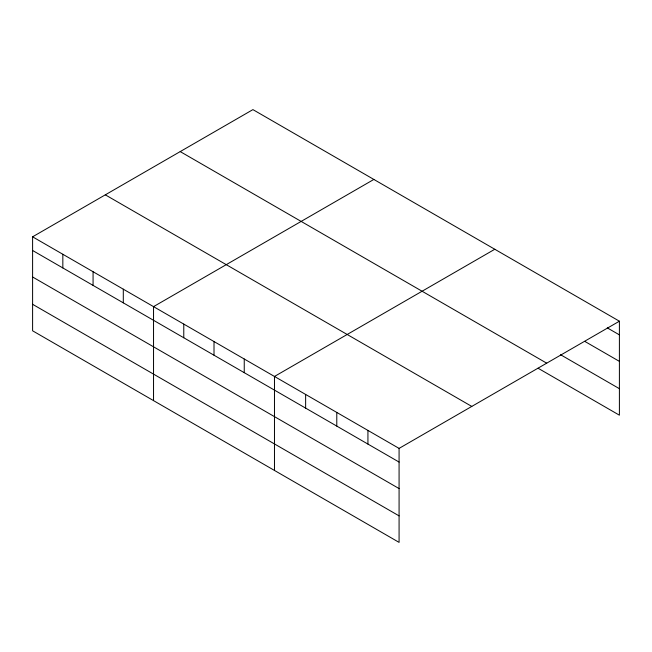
<?xml version="1.0" encoding="UTF-8"?>
<svg xmlns="http://www.w3.org/2000/svg" width="652" height="652" viewBox="0 0 652 652"><rect width="100%" height="100%" fill="white"/><g stroke="black" fill="none" stroke-linecap="round" stroke-linejoin="round"><path stroke-width="0.98" d="M399.081 488.576L399.081 448.397L32.6 236.815L32.6 330.8L399.081 542.382L399.081 488.576L32.6 276.986M538.063 368.225L619.4 415.185L619.4 321.2L252.919 109.617L32.6 236.815M373.857 179.439L153.538 306.636L153.538 400.621M494.795 249.26L274.476 376.457L274.476 470.451M399.081 448.397L619.4 321.2M607.289 327.875L619.4 334.867M584.787 341.387L619.4 361.371M560.557 354.712L619.4 388.682M180.213 151.59L546.694 363.172M105.306 194.834L471.787 406.424M32.6 250.482L399.081 462.064M32.6 304.297L399.081 515.879M367.932 430.418L367.932 444.085M336.782 412.431L336.782 426.098M305.633 394.444L305.633 408.111M244.247 359.007L244.247 372.675M214.011 341.55L214.011 355.218M183.774 324.093L183.774 337.76M123.301 289.178L123.301 302.846M93.073 271.721L93.073 285.397M62.836 254.272L62.836 267.939"/></g></svg>
